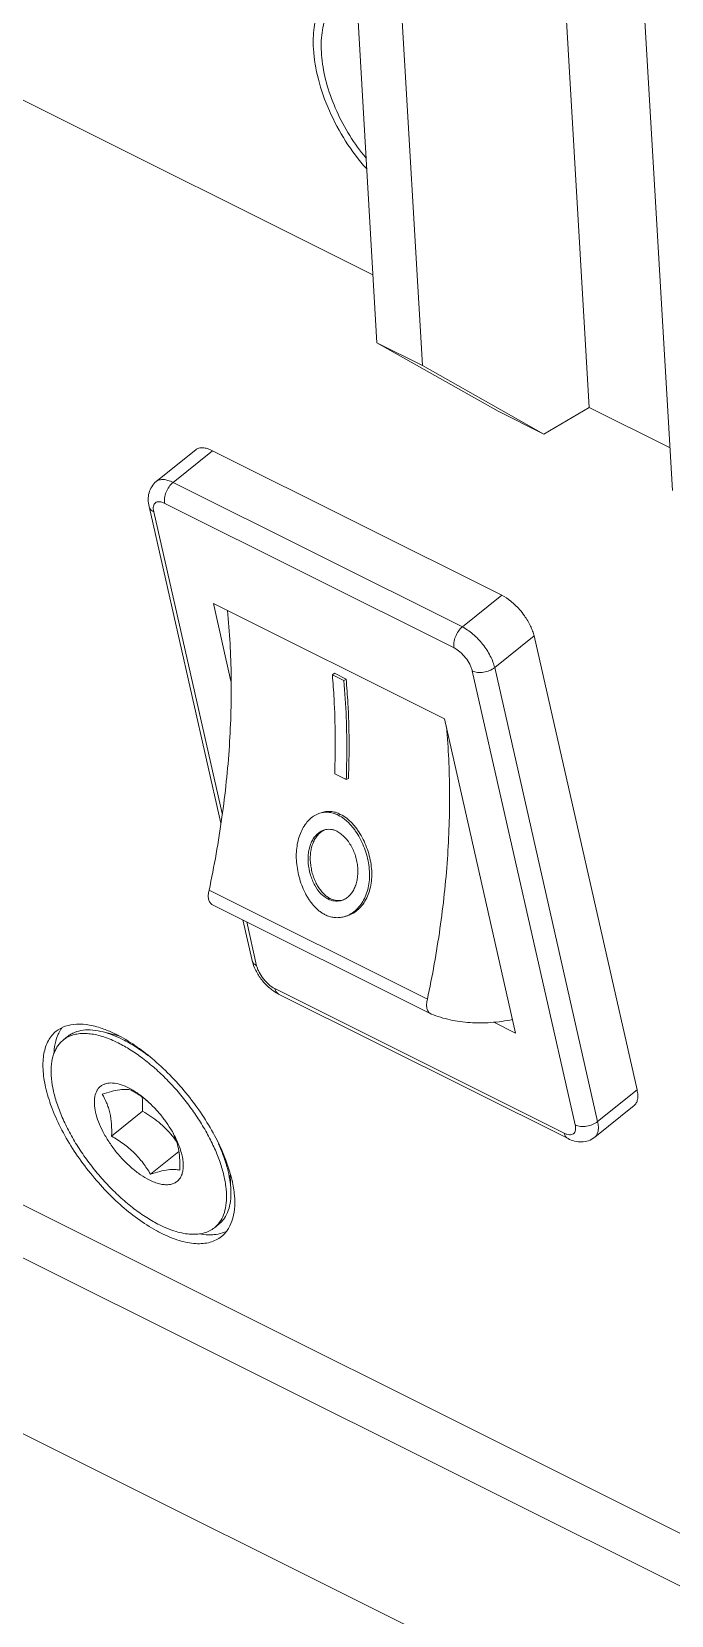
# Model space of a CAD drawing. Header units: millimetres. Extents: x 0 to 1782, y 0 to 1260.
# Drawn here: x 1380.9 to 1400.79, y 692.79 to 742.07 of the extents above; entities that cross this region are included whole.
import ezdxf

# ---------------------------------------------------------------- set-up
doc = ezdxf.new("R2010")
doc.units = ezdxf.units.MM
doc.header["$LTSCALE"] = 0.1
doc.layers.get('0').update_dxf_attribs({"lineweight": 13})

msp = doc.modelspace()

# ---------------------------------------------------------------- linework, layer by layer
for p, q in [((1398.239, 730.378), (1390.703, 858.601)), ((1391.64, 732.39), (1384.239, 858.329)), ((1393.055, 731.683), (1385.608, 858.387)), ((1400.833, 727.794), (1393.237, 857.039)), ((1380.559, 739.984), (1391.516, 734.505)), ((1319.01, 734.724), (1430.263, 679.098)), ((1391.64, 732.39), (1393.055, 731.683)), ((1391.64, 732.39), (1395.414, 730.259)), ((1396.828, 729.552), (1393.055, 731.683)), ((1396.828, 729.552), (1395.414, 730.259)), ((1396.828, 729.552), (1398.239, 730.378)), ((1398.239, 730.378), (1400.755, 729.12)), ((1318.714, 729.392), (1430.595, 673.452)), ((1384.778, 728.074), (1386.003, 729.061)), ((1386.525, 729.034), (1385.299, 728.047)), ((1386.525, 729.034), (1395.523, 724.535)), ((1385.299, 728.047), (1394.297, 723.548)), ((1384.552, 727.301), (1386.786, 717.446)), ((1384.697, 727.135), (1386.827, 717.738)), ((1394.04, 722.894), (1385.042, 727.393)), ((1394.297, 723.548), (1395.523, 724.535)), ((1386.552, 724.279), (1393.736, 720.686)), ((1386.552, 724.279), (1387.099, 721.863)), ((1396.526, 723.268), (1395.301, 722.281)), ((1396.526, 723.268), (1399.729, 709.139)), ((1390.323, 722.106), (1390.253, 722.062)), ((1390.253, 722.062), (1390.612, 721.882)), ((1390.682, 721.926), (1390.323, 722.106)), ((1397.807, 708.052), (1394.604, 722.182)), ((1395.301, 722.281), (1398.503, 708.152)), ((1390.682, 721.926), (1390.612, 721.882)), ((1430.163, 680.792), (1349.567, 721.09)), ((1395.952, 710.909), (1393.736, 720.686)), ((1390.685, 718.798), (1390.326, 718.978)), ((1390.755, 718.83), (1390.685, 718.798)), ((1390.438, 717.689), (1390.508, 717.716)), ((1386.42, 715.355), (1393.209, 711.96)), ((1393.315, 711.507), (1386.526, 714.901)), ((1390.185, 715.098), (1390.116, 715.082)), ((1387.47, 714.429), (1387.755, 713.172)), ((1387.59, 714.369), (1387.899, 713.006)), ((1388.464, 712.294), (1397.462, 707.794)), ((1388.583, 712.123), (1397.582, 707.623)), ((1393.33, 711.5), (1393.315, 711.507)), ((1395.952, 710.909), (1395.276, 711.247)), ((1381.883, 710.692), (1382.02, 710.802)), ((1383.131, 710.943), (1383.612, 710.818)), ((1398.503, 708.152), (1399.729, 709.139)), ((1383.389, 707.702), (1384.351, 708.477)), ((1398.412, 707.666), (1399.637, 708.653)), ((1384.598, 706.518), (1385.479, 707.228)), ((1387.098, 706.016), (1387.08, 706.485)), ((1386.587, 704.851), (1386.724, 704.961))]:
    msp.add_line(p, q)
for centre, radius, start, end in [((1394.265, 722.502), 2.407, 35.3555, 41.4272), ((1390.236, 716.735), 0.545, 117.0553, 119.23), ((1390.229, 716.748), 0.531, 113.7455, 117.0598), ((1390.455, 715.573), 0.542, 273.4346, 275.6601), ((1390.456, 715.566), 0.535, 275.6559, 280.6491), ((1382.891, 710.345), 1.278, 156.7366, 161.795), ((1382.415, 710.03), 0.85, 117.0025, 128.8293), ((1382.431, 710.001), 0.883, 116.4015, 117.0781), ((1382.444, 706.266), 3.258, 52.0606, 52.4602), ((1382.482, 706.314), 3.197, 51.1582, 52.0622), ((1382.211, 706.227), 3.44, 48.5808, 49.4029), ((1383.616, 706.94), 1.889, 25.5131, 26.4893), ((1382.302, 706.128), 3.431, 28.2899, 28.8273), ((1382.757, 705.686), 3.229, 34.803, 38.8183), ((1383.051, 705.395), 4.187, 12.7894, 14.9914), ((1386.055, 705.511), 0.848, 308.856, 320.3158), ((1386.952, 708.704), 4.503, 241.1175, 243.2475), ((1386.457, 705.964), 1.333, 275.3019, 277.6833)]:
    msp.add_arc(centre, radius, start, end)
for points, knots in [([(1390.425, 743.587), (1390.29, 743.497), (1390.041, 743.255), (1389.791, 742.771), (1389.66, 742.184), (1389.652, 741.762), (1389.665, 741.54)], [0, 0, 0, 0, 0.214316, 0.446959, 0.708011, 1, 1, 1, 1]), ([(1391.298, 738.145), (1391.115, 738.365), (1390.778, 738.833), (1390.374, 739.588), (1390.081, 740.369), (1389.941, 741.023), (1389.902, 741.524), (1389.908, 741.873), (1389.95, 742.197), (1390.027, 742.495), (1390.138, 742.761), (1390.283, 742.992), (1390.459, 743.184), (1390.597, 743.285), (1390.669, 743.327)], [0, 0, 0, 0, 0.148857, 0.298854, 0.444687, 0.581514, 0.645388, 0.705752, 0.762445, 0.815496, 0.865147, 0.9119, 0.956519, 1, 1, 1, 1]), ([(1389.665, 741.54), (1389.683, 741.221), (1389.797, 740.559), (1390.259, 739.257), (1390.838, 738.345), (1391.31, 737.813)], [0, 0, 0, 0, 0.232079, 0.483703, 1, 1, 1, 1]), ([(1386.525, 729.034), (1386.474, 729.059), (1386.377, 729.1), (1386.232, 729.129), (1386.122, 729.121), (1386.049, 729.093), (1386.017, 729.073), (1386.003, 729.061)], [0, 0, 0, 0, 0.308379, 0.57308, 0.798312, 0.90083, 1, 1, 1, 1]), ([(1384.552, 727.301), (1384.537, 727.369), (1384.518, 727.51), (1384.542, 727.722), (1384.625, 727.92), (1384.722, 728.029), (1384.778, 728.074)], [0, 0, 0, 0, 0.248321, 0.495627, 0.746439, 1, 1, 1, 1]), ([(1384.778, 728.074), (1384.792, 728.086), (1384.823, 728.106), (1384.897, 728.134), (1385.007, 728.142), (1385.151, 728.113), (1385.249, 728.072), (1385.299, 728.047)], [0, 0, 0, 0, 0.099171, 0.201691, 0.426926, 0.691626, 1, 1, 1, 1]), ([(1385.299, 728.047), (1385.252, 728.009), (1385.166, 727.914), (1385.076, 727.746), (1385.028, 727.568), (1385.029, 727.447), (1385.042, 727.393)], [0, 0, 0, 0, 0.250574, 0.516784, 0.773804, 1, 1, 1, 1]), ([(1384.697, 727.135), (1384.661, 727.153), (1384.612, 727.188), (1384.569, 727.25), (1384.556, 727.284), (1384.552, 727.301)], [0, 0, 0, 0, 0.529264, 0.769117, 1, 1, 1, 1]), ([(1384.697, 727.135), (1384.69, 727.165), (1384.682, 727.221), (1384.685, 727.301), (1384.708, 727.367), (1384.75, 727.416), (1384.809, 727.442), (1384.88, 727.446), (1384.96, 727.43), (1385.014, 727.407), (1385.042, 727.393)], [0, 0, 0, 0, 0.15188, 0.282355, 0.39389, 0.494393, 0.596007, 0.710366, 0.844457, 1, 1, 1, 1]), ([(1396.07, 724.094), (1395.987, 724.187), (1395.818, 724.352), (1395.622, 724.485), (1395.523, 724.535)], [0, 0, 0, 0, 0.528734, 1, 1, 1, 1]), ([(1386.99, 724.063), (1387.059, 723.378), (1387.136, 721.971), (1387.076, 719.818), (1386.844, 717.597), (1386.579, 716.106), (1386.42, 715.355)], [0, 0, 0, 0, 0.235913, 0.481856, 0.736935, 1, 1, 1, 1]), ([(1394.04, 722.894), (1394.028, 722.948), (1394.026, 723.069), (1394.074, 723.247), (1394.164, 723.414), (1394.25, 723.509), (1394.297, 723.548)], [0, 0, 0, 0, 0.226196, 0.483216, 0.749426, 1, 1, 1, 1]), ([(1394.297, 723.548), (1394.353, 723.52), (1394.466, 723.452), (1394.686, 723.282), (1394.936, 723.018), (1395.135, 722.715), (1395.249, 722.464), (1395.288, 722.341), (1395.301, 722.281)], [0, 0, 0, 0, 0.113106, 0.236868, 0.502527, 0.766825, 0.888977, 1, 1, 1, 1]), ([(1396.526, 723.268), (1396.515, 723.319), (1396.483, 723.424), (1396.393, 723.638), (1396.299, 723.794), (1396.228, 723.894)], [0, 0, 0, 0, 0.22456, 0.469335, 1, 1, 1, 1]), ([(1394.04, 722.894), (1394.106, 722.861), (1394.234, 722.77), (1394.399, 722.596), (1394.511, 722.426), (1394.575, 722.285), (1394.597, 722.215), (1394.604, 722.182)], [0, 0, 0, 0, 0.236555, 0.502313, 0.766709, 0.88895, 1, 1, 1, 1]), ([(1390.253, 722.062), (1390.275, 721.812), (1390.347, 720.785), (1390.354, 719.755), (1390.326, 718.978)], [0, 0, 0, 0, 0.244173, 1, 1, 1, 1]), ([(1395.301, 722.281), (1395.254, 722.243), (1395.142, 722.18), (1394.958, 722.13), (1394.772, 722.126), (1394.655, 722.156), (1394.604, 722.182)], [0, 0, 0, 0, 0.249181, 0.514186, 0.771401, 1, 1, 1, 1]), ([(1390.685, 718.798), (1390.694, 719.061), (1390.717, 720.09), (1390.679, 721.12), (1390.612, 721.882)], [0, 0, 0, 0, 0.255839, 1, 1, 1, 1]), ([(1390.682, 721.926), (1390.704, 721.675), (1390.777, 720.645), (1390.784, 719.61), (1390.755, 718.83)], [0, 0, 0, 0, 0.244173, 1, 1, 1, 1]), ([(1393.209, 711.96), (1393.364, 712.69), (1393.622, 714.14), (1393.855, 716.3), (1393.925, 718.397), (1393.862, 719.769), (1393.801, 720.438)], [0, 0, 0, 0, 0.262593, 0.517479, 0.763568, 1, 1, 1, 1]), ([(1390.031, 714.591), (1389.999, 714.607), (1389.936, 714.642), (1389.846, 714.707), (1389.76, 714.781), (1389.679, 714.865), (1389.601, 714.958), (1389.529, 715.058), (1389.463, 715.164), (1389.381, 715.315), (1389.295, 715.516), (1389.215, 715.767), (1389.16, 716.026), (1389.131, 716.286), (1389.13, 716.541), (1389.158, 716.785), (1389.214, 717.012), (1389.295, 717.216), (1389.399, 717.395), (1389.523, 717.546), (1389.666, 717.665), (1389.774, 717.72), (1389.83, 717.74)], [0, 0, 0, 0, 0.028665, 0.058362, 0.08903, 0.120588, 0.15299, 0.186186, 0.220078, 0.254551, 0.324789, 0.396068, 0.467514, 0.538208, 0.607162, 0.673374, 0.736151, 0.795231, 0.850666, 0.902782, 0.952219, 1, 1, 1, 1]), ([(1389.83, 717.74), (1389.876, 717.757), (1389.974, 717.781), (1390.127, 717.785), (1390.257, 717.762), (1390.361, 717.726), (1390.412, 717.703), (1390.438, 717.689)], [0, 0, 0, 0, 0.235381, 0.476501, 0.72916, 0.86191, 1, 1, 1, 1]), ([(1390.508, 717.716), (1390.483, 717.729), (1390.431, 717.753), (1390.328, 717.788), (1390.198, 717.811), (1390.045, 717.807), (1389.948, 717.783), (1389.902, 717.766)], [0, 0, 0, 0, 0.138099, 0.270853, 0.523497, 0.764612, 1, 1, 1, 1]), ([(1390.438, 717.689), (1390.505, 717.656), (1390.602, 717.593), (1390.721, 717.491), (1390.808, 717.403), (1390.891, 717.307), (1390.996, 717.167), (1391.113, 716.977), (1391.228, 716.731), (1391.318, 716.473), (1391.379, 716.209), (1391.411, 715.943), (1391.411, 715.682), (1391.376, 715.433), (1391.306, 715.204), (1391.206, 714.999), (1391.078, 714.823), (1390.927, 714.68), (1390.756, 714.574), (1390.631, 714.53), (1390.567, 714.517)], [0, 0, 0, 0, 0.058234, 0.0892, 0.121152, 0.153985, 0.187584, 0.256423, 0.326619, 0.397277, 0.46761, 0.536879, 0.60432, 0.669136, 0.730855, 0.789473, 0.845174, 0.898376, 0.949704, 1, 1, 1, 1]), ([(1390.634, 714.531), (1390.698, 714.544), (1390.824, 714.588), (1390.995, 714.695), (1391.147, 714.838), (1391.275, 715.015), (1391.375, 715.221), (1391.445, 715.451), (1391.481, 715.7), (1391.481, 715.962), (1391.45, 716.228), (1391.388, 716.494), (1391.299, 716.753), (1391.184, 716.999), (1391.068, 717.191), (1390.963, 717.331), (1390.88, 717.428), (1390.792, 717.516), (1390.673, 717.619), (1390.576, 717.683), (1390.508, 717.716)], [0, 0, 0, 0, 0.050293, 0.101626, 0.154838, 0.210549, 0.269168, 0.330871, 0.395656, 0.46306, 0.532295, 0.602604, 0.673255, 0.743463, 0.812332, 0.84595, 0.878805, 0.910776, 0.941757, 1, 1, 1, 1]), ([(1389.985, 717.226), (1389.946, 717.213), (1389.869, 717.175), (1389.766, 717.092), (1389.676, 716.984), (1389.575, 716.807), (1389.514, 716.599), (1389.494, 716.376), (1389.501, 716.136), (1389.547, 715.895), (1389.629, 715.666), (1389.727, 715.461), (1389.876, 715.248), (1390.035, 715.122), (1390.116, 715.082)], [0, 0, 0, 0, 0.048928, 0.100453, 0.155446, 0.2142, 0.340791, 0.408241, 0.47887, 0.624151, 0.695994, 0.765606, 0.892953, 1, 1, 1, 1]), ([(1390.185, 715.098), (1390.148, 715.116), (1390.074, 715.162), (1389.972, 715.252), (1389.877, 715.364), (1389.79, 715.496), (1389.715, 715.644), (1389.653, 715.805), (1389.606, 715.974), (1389.576, 716.147), (1389.564, 716.319), (1389.569, 716.486), (1389.594, 716.646), (1389.638, 716.794), (1389.698, 716.928), (1389.775, 717.045), (1389.865, 717.141), (1389.934, 717.191), (1389.97, 717.211)], [0, 0, 0, 0, 0.050544, 0.105404, 0.165426, 0.229995, 0.298092, 0.36857, 0.44042, 0.512432, 0.583236, 0.651403, 0.716676, 0.779668, 0.839863, 0.896655, 0.949874, 1, 1, 1, 1]), ([(1390.393, 717.189), (1390.362, 717.205), (1390.297, 717.232), (1390.193, 717.252), (1390.088, 717.253), (1390.019, 717.237), (1389.985, 717.226)], [0, 0, 0, 0, 0.252591, 0.499057, 0.747499, 1, 1, 1, 1]), ([(1390.509, 715.029), (1390.551, 715.039), (1390.614, 715.062), (1390.689, 715.107), (1390.743, 715.148), (1390.793, 715.195), (1390.84, 715.249), (1390.882, 715.307), (1390.933, 715.394), (1390.985, 715.515), (1391.026, 715.673), (1391.047, 715.842), (1391.048, 716.018), (1391.028, 716.198), (1390.988, 716.377), (1390.929, 716.551), (1390.851, 716.716), (1390.756, 716.867), (1390.647, 717), (1390.527, 717.11), (1390.438, 717.166), (1390.393, 717.189)], [0, 0, 0, 0, 0.049829, 0.07518, 0.100994, 0.127386, 0.154413, 0.182134, 0.210628, 0.270024, 0.332442, 0.397606, 0.465113, 0.534361, 0.604726, 0.675388, 0.745444, 0.813876, 0.879683, 0.941974, 1, 1, 1, 1]), ([(1386.42, 715.355), (1386.406, 715.306), (1386.389, 715.212), (1386.396, 715.096), (1386.421, 715.017), (1386.448, 714.967), (1386.482, 714.928), (1386.511, 714.909), (1386.526, 714.901)], [0, 0, 0, 0, 0.300812, 0.568131, 0.687487, 0.797716, 0.900828, 1, 1, 1, 1]), ([(1390.116, 715.082), (1390.147, 715.066), (1390.212, 715.04), (1390.313, 715.017), (1390.412, 715.013), (1390.478, 715.022), (1390.509, 715.029)], [0, 0, 0, 0, 0.262995, 0.515363, 0.759776, 1, 1, 1, 1]), ([(1390.488, 715.032), (1390.437, 715.029), (1390.332, 715.037), (1390.233, 715.074), (1390.185, 715.098)], [0, 0, 0, 0, 0.485899, 1, 1, 1, 1]), ([(1390.567, 714.517), (1390.524, 714.508), (1390.435, 714.497), (1390.299, 714.503), (1390.161, 714.533), (1390.073, 714.569), (1390.031, 714.591)], [0, 0, 0, 0, 0.241306, 0.486233, 0.737836, 1, 1, 1, 1]), ([(1388.583, 712.123), (1388.483, 712.173), (1388.292, 712.304), (1388.052, 712.556), (1387.862, 712.848), (1387.779, 713.064), (1387.755, 713.172)], [0, 0, 0, 0, 0.244247, 0.501086, 0.757166, 1, 1, 1, 1]), ([(1387.755, 713.172), (1387.758, 713.155), (1387.771, 713.121), (1387.814, 713.059), (1387.864, 713.024), (1387.899, 713.006)], [0, 0, 0, 0, 0.230883, 0.470736, 1, 1, 1, 1]), ([(1388.464, 712.294), (1388.398, 712.326), (1388.269, 712.418), (1388.105, 712.591), (1387.992, 712.762), (1387.929, 712.903), (1387.907, 712.973), (1387.899, 713.006)], [0, 0, 0, 0, 0.236555, 0.502313, 0.766709, 0.88895, 1, 1, 1, 1]), ([(1388.464, 712.294), (1388.472, 712.256), (1388.493, 712.203), (1388.54, 712.149), (1388.569, 712.13), (1388.583, 712.123)], [0, 0, 0, 0, 0.530976, 0.770229, 1, 1, 1, 1]), ([(1393.315, 711.507), (1393.3, 711.514), (1393.271, 711.533), (1393.237, 711.573), (1393.21, 711.622), (1393.185, 711.701), (1393.178, 711.818), (1393.195, 711.912), (1393.209, 711.96)], [0, 0, 0, 0, 0.099172, 0.202283, 0.312513, 0.431868, 0.699188, 1, 1, 1, 1]), ([(1395.855, 711.33), (1395.634, 711.285), (1395.194, 711.222), (1394.541, 711.217), (1393.916, 711.304), (1393.519, 711.425), (1393.33, 711.5)], [0, 0, 0, 0, 0.264438, 0.517446, 0.761575, 1, 1, 1, 1]), ([(1381.663, 710.965), (1381.565, 710.885), (1381.392, 710.672), (1381.26, 710.255), (1381.239, 709.758), (1381.294, 709.406), (1381.336, 709.221)], [0, 0, 0, 0, 0.203271, 0.429607, 0.693718, 1, 1, 1, 1]), ([(1381.597, 710.272), (1381.598, 710.315), (1381.609, 710.474), (1381.64, 710.633), (1381.677, 710.745)], [0, 0, 0, 0, 0.265939, 1, 1, 1, 1]), ([(1383.145, 711.034), (1383.001, 711.087), (1382.722, 711.168), (1382.314, 711.204), (1381.952, 711.143), (1381.748, 711.033), (1381.663, 710.965)], [0, 0, 0, 0, 0.29848, 0.559447, 0.788971, 1, 1, 1, 1]), ([(1381.716, 710.85), (1381.725, 710.87), (1381.76, 710.945), (1381.803, 711.017), (1381.84, 711.066)], [0, 0, 0, 0, 0.256817, 1, 1, 1, 1]), ([(1382.02, 710.802), (1382.053, 710.829), (1382.123, 710.877), (1382.28, 710.954), (1382.509, 711.01), (1382.813, 711.01), (1383.022, 710.971), (1383.131, 710.943)], [0, 0, 0, 0, 0.108705, 0.21927, 0.452208, 0.710329, 1, 1, 1, 1]), ([(1382.039, 710.792), (1382.087, 710.816), (1382.19, 710.855), (1382.357, 710.89), (1382.537, 710.901), (1382.73, 710.888), (1382.935, 710.851), (1383.229, 710.768), (1383.448, 710.674), (1383.593, 710.602)], [0, 0, 0, 0, 0.099176, 0.203422, 0.314464, 0.433516, 0.561372, 0.698458, 1, 1, 1, 1]), ([(1383.131, 710.943), (1383.23, 710.917), (1383.434, 710.85), (1383.631, 710.762), (1383.731, 710.712)], [0, 0, 0, 0, 0.47926, 1, 1, 1, 1]), ([(1383.61, 710.827), (1383.571, 710.847), (1383.42, 710.924), (1383.263, 710.991), (1383.145, 711.034)], [0, 0, 0, 0, 0.260146, 1, 1, 1, 1]), ([(1387.095, 706.478), (1386.98, 706.91), (1386.603, 707.791), (1385.791, 709), (1384.787, 710.056), (1384.008, 710.618), (1383.61, 710.827)], [0, 0, 0, 0, 0.235779, 0.49932, 0.763246, 1, 1, 1, 1]), ([(1384.526, 710.207), (1384.396, 710.306), (1384.139, 710.488), (1383.866, 710.645), (1383.731, 710.712)], [0, 0, 0, 0, 0.518347, 1, 1, 1, 1]), ([(1384.876, 704.941), (1384.742, 705.008), (1384.47, 705.164), (1384.073, 705.444), (1383.68, 705.772), (1383.299, 706.142), (1382.937, 706.546), (1382.602, 706.976), (1382.302, 707.423), (1382.042, 707.877), (1381.828, 708.328), (1381.665, 708.768), (1381.556, 709.187), (1381.502, 709.577), (1381.507, 709.931), (1381.56, 710.196), (1381.635, 710.379), (1381.703, 710.499), (1381.785, 710.605), (1381.849, 710.665), (1381.883, 710.692)], [0, 0, 0, 0, 0.063249, 0.131302, 0.203208, 0.277895, 0.354161, 0.430754, 0.506406, 0.579885, 0.650042, 0.715858, 0.776514, 0.831461, 0.88053, 0.924088, 0.944144, 0.963298, 0.981815, 1, 1, 1, 1]), ([(1386.708, 704.97), (1386.763, 705.036), (1386.859, 705.194), (1386.942, 705.472), (1386.972, 705.793), (1386.948, 706.15), (1386.872, 706.538), (1386.745, 706.95), (1386.569, 707.378), (1386.348, 707.813), (1386.086, 708.248), (1385.789, 708.673), (1385.461, 709.081), (1385.11, 709.464), (1384.741, 709.813), (1384.363, 710.124), (1383.983, 710.389), (1383.722, 710.537), (1383.593, 710.602)], [0, 0, 0, 0, 0.037272, 0.078117, 0.123816, 0.174967, 0.231637, 0.293497, 0.359936, 0.430135, 0.503125, 0.577839, 0.653151, 0.727912, 0.800995, 0.871324, 0.937944, 1, 1, 1, 1]), ([(1384.56, 706.337), (1384.467, 706.384), (1384.28, 706.496), (1384.012, 706.703), (1383.752, 706.951), (1383.51, 707.229), (1383.296, 707.527), (1383.116, 707.834), (1382.978, 708.139), (1382.887, 708.429), (1382.852, 708.66), (1382.852, 708.828), (1382.87, 708.97), (1382.914, 709.099), (1382.987, 709.202), (1383.053, 709.263), (1383.131, 709.309), (1383.219, 709.34), (1383.317, 709.356), (1383.465, 709.356), (1383.669, 709.313), (1383.828, 709.247), (1383.91, 709.205)], [0, 0, 0, 0, 0.06875, 0.143961, 0.223676, 0.305613, 0.38734, 0.46644, 0.540673, 0.608156, 0.667594, 0.69417, 0.718703, 0.762348, 0.78237, 0.801866, 0.821472, 0.841812, 0.863421, 0.886699, 0.939128, 1, 1, 1, 1]), ([(1381.336, 709.221), (1381.383, 709.014), (1381.515, 708.588), (1381.901, 707.72), (1382.582, 706.664), (1383.585, 705.573), (1384.372, 704.984), (1384.777, 704.761)], [0, 0, 0, 0, 0.110309, 0.231474, 0.493776, 0.759527, 1, 1, 1, 1]), ([(1383.093, 709.009), (1383.189, 709.04), (1383.37, 709.093), (1383.622, 709.147), (1383.831, 709.163), (1383.953, 709.146), (1384.005, 709.132)], [0, 0, 0, 0, 0.327141, 0.606707, 0.827973, 1, 1, 1, 1]), ([(1383.389, 707.702), (1383.393, 707.827), (1383.391, 708.072), (1383.351, 708.369), (1383.292, 708.589), (1383.218, 708.786), (1383.146, 708.923), (1383.093, 709.009)], [0, 0, 0, 0, 0.277246, 0.537215, 0.659545, 0.776952, 1, 1, 1, 1]), ([(1383.91, 709.205), (1384.003, 709.159), (1384.19, 709.046), (1384.363, 708.913), (1384.45, 708.838)], [0, 0, 0, 0, 0.477533, 1, 1, 1, 1]), ([(1384.005, 709.132), (1384.042, 709.111), (1384.188, 709.023), (1384.328, 708.927), (1384.429, 708.85)], [0, 0, 0, 0, 0.250749, 1, 1, 1, 1]), ([(1384.351, 708.477), (1384.353, 708.514), (1384.355, 708.66), (1384.35, 708.805), (1384.341, 708.913)], [0, 0, 0, 0, 0.255531, 1, 1, 1, 1]), ([(1384.487, 708.806), (1384.568, 708.734), (1384.726, 708.581), (1384.944, 708.331), (1385.141, 708.064), (1385.255, 707.877), (1385.308, 707.782)], [0, 0, 0, 0, 0.247216, 0.500326, 0.753272, 1, 1, 1, 1]), ([(1399.637, 708.653), (1399.665, 708.675), (1399.713, 708.734), (1399.75, 708.85), (1399.756, 708.989), (1399.74, 709.087), (1399.729, 709.139)], [0, 0, 0, 0, 0.203264, 0.429618, 0.693622, 1, 1, 1, 1]), ([(1385.273, 707.71), (1385.211, 707.787), (1385.078, 707.936), (1384.855, 708.138), (1384.611, 708.318), (1384.439, 708.426), (1384.351, 708.477)], [0, 0, 0, 0, 0.246145, 0.495419, 0.747017, 1, 1, 1, 1]), ([(1385.323, 707.754), (1385.391, 707.628), (1385.479, 707.438), (1385.561, 707.181), (1385.601, 707.003), (1385.619, 706.837), (1385.616, 706.685), (1385.592, 706.549), (1385.546, 706.431), (1385.478, 706.333), (1385.39, 706.259), (1385.283, 706.21), (1385.16, 706.186), (1385.024, 706.188), (1384.876, 706.214), (1384.719, 706.264), (1384.614, 706.31), (1384.56, 706.337)], [0, 0, 0, 0, 0.172881, 0.252111, 0.325577, 0.392876, 0.453917, 0.509044, 0.559143, 0.605743, 0.650967, 0.697213, 0.746674, 0.800968, 0.861083, 0.927467, 1, 1, 1, 1]), ([(1385.321, 707.753), (1385.358, 707.676), (1385.423, 707.509), (1385.485, 707.238), (1385.513, 706.946), (1385.513, 706.744), (1385.51, 706.641)], [0, 0, 0, 0, 0.227013, 0.469662, 0.728415, 1, 1, 1, 1]), ([(1397.807, 708.052), (1397.814, 708.023), (1397.822, 707.967), (1397.818, 707.887), (1397.796, 707.821), (1397.754, 707.772), (1397.695, 707.745), (1397.623, 707.741), (1397.544, 707.758), (1397.49, 707.78), (1397.462, 707.794)], [0, 0, 0, 0, 0.15188, 0.282355, 0.39389, 0.494393, 0.596007, 0.710366, 0.844457, 1, 1, 1, 1]), ([(1397.582, 707.623), (1397.567, 707.631), (1397.539, 707.65), (1397.491, 707.704), (1397.471, 707.757), (1397.462, 707.794)], [0, 0, 0, 0, 0.229771, 0.469024, 1, 1, 1, 1]), ([(1397.807, 708.052), (1397.857, 708.027), (1397.975, 707.996), (1398.16, 708.001), (1398.344, 708.051), (1398.456, 708.114), (1398.503, 708.152)], [0, 0, 0, 0, 0.228599, 0.485814, 0.750819, 1, 1, 1, 1]), ([(1398.503, 708.152), (1398.515, 708.1), (1398.53, 708.002), (1398.525, 707.864), (1398.488, 707.747), (1398.439, 707.688), (1398.412, 707.666)], [0, 0, 0, 0, 0.306374, 0.570376, 0.796733, 1, 1, 1, 1]), ([(1384.598, 706.518), (1384.527, 706.637), (1384.411, 706.813), (1384.234, 707.031), (1384.087, 707.186), (1383.927, 707.331), (1383.699, 707.51), (1383.515, 707.628), (1383.389, 707.702)], [0, 0, 0, 0, 0.243637, 0.367223, 0.492032, 0.617955, 0.744772, 1, 1, 1, 1]), ([(1387.098, 706.016), (1387.094, 706.127), (1387.069, 706.357), (1386.991, 706.711), (1386.872, 707.083), (1386.77, 707.332), (1386.713, 707.458)], [0, 0, 0, 0, 0.220809, 0.462103, 0.722548, 1, 1, 1, 1]), ([(1398.412, 707.666), (1398.354, 707.619), (1398.222, 707.546), (1398.002, 707.509), (1397.783, 707.538), (1397.647, 707.591), (1397.582, 707.623)], [0, 0, 0, 0, 0.253409, 0.503973, 0.751111, 1, 1, 1, 1]), ([(1385.51, 706.641), (1385.459, 706.655), (1385.336, 706.672), (1385.127, 706.656), (1384.875, 706.602), (1384.694, 706.548), (1384.598, 706.518)], [0, 0, 0, 0, 0.172027, 0.393293, 0.672859, 1, 1, 1, 1]), ([(1386.98, 704.762), (1387.045, 704.852), (1387.15, 705.067), (1387.223, 705.44), (1387.219, 705.868), (1387.169, 706.166), (1387.134, 706.322)], [0, 0, 0, 0, 0.206254, 0.438, 0.702204, 1, 1, 1, 1]), ([(1386.724, 704.961), (1386.757, 704.988), (1386.819, 705.046), (1386.928, 705.183), (1387.031, 705.395), (1387.096, 705.692), (1387.103, 705.904), (1387.098, 706.016)], [0, 0, 0, 0, 0.108703, 0.219268, 0.452199, 0.710307, 1, 1, 1, 1]), ([(1384.876, 704.941), (1384.962, 704.898), (1385.131, 704.821), (1385.384, 704.731), (1385.626, 704.672), (1385.854, 704.643), (1386.067, 704.646), (1386.262, 704.681), (1386.438, 704.747), (1386.541, 704.813), (1386.587, 704.851)], [0, 0, 0, 0, 0.159455, 0.308238, 0.445969, 0.57295, 0.690014, 0.798616, 0.900976, 1, 1, 1, 1]), ([(1384.925, 704.683), (1385.107, 704.591), (1385.458, 704.443), (1385.979, 704.336), (1386.442, 704.368), (1386.703, 704.495), (1386.806, 704.578)], [0, 0, 0, 0, 0.308978, 0.574028, 0.799424, 1, 1, 1, 1]), ([(1386.58, 704.637), (1386.548, 704.634), (1386.414, 704.626), (1386.28, 704.636), (1386.179, 704.651)], [0, 0, 0, 0, 0.237651, 1, 1, 1, 1]), ([(1386.975, 704.743), (1386.949, 704.731), (1386.84, 704.683), (1386.724, 704.655), (1386.635, 704.643)], [0, 0, 0, 0, 0.241752, 1, 1, 1, 1]), ([(1386.806, 704.578), (1386.856, 704.618), (1386.916, 704.678), (1386.968, 704.745), (1386.98, 704.762)], [0, 0, 0, 0, 0.746612, 1, 1, 1, 1])]:
    msp.add_open_spline(points, degree=3, knots=knots)

doc.saveas('drawing.dxf')
